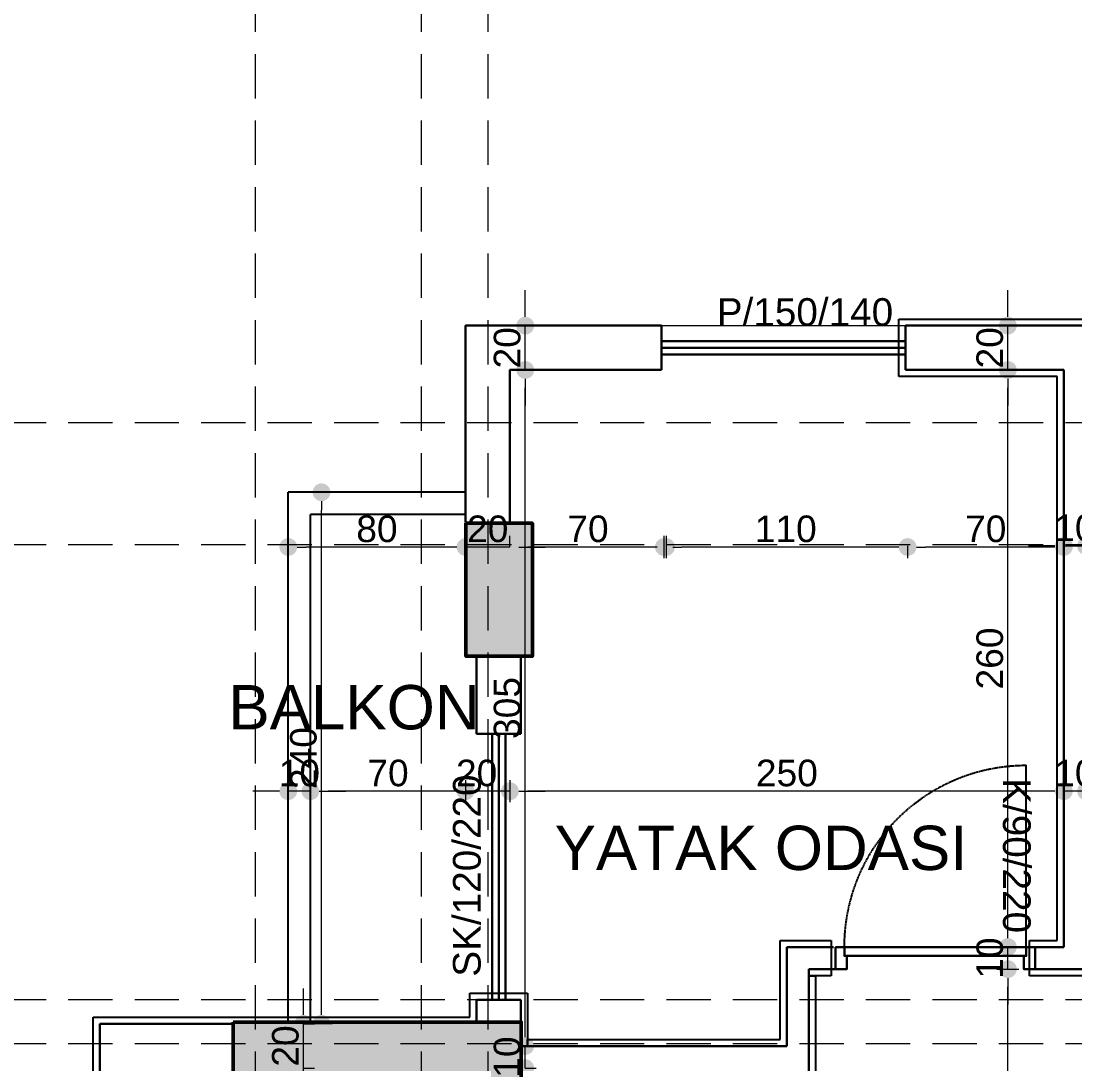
# Model space of a CAD drawing. Header units: millimetres. Extents: x 38129 to 72024, y -56282 to 16512.
# Drawn here: x 51147.9 to 51623.5, y -43539.3 to -43068.8 of the extents above; entities that cross this region are included whole.
import ezdxf

# ---------------------------------------------------------------- set-up
doc = ezdxf.new("R2010")
doc.units = ezdxf.units.MM
doc.linetypes.add('HIDDEN', pattern=[0.375, 0.25, -0.125])
for name, color, linetype, lineweight in [('AKS', 55, 'HIDDEN', 0), ('COLUMN4', 3, 'Continuous', 50), ('DIŞÖLÇÜ', 37, 'Continuous', 0), ('DUVAR', 255, 'Continuous', 30), ('KAPI', 4, 'Continuous', 30), ('mahal', 7, 'Continuous', 5), ('pencere', 195, 'Continuous', 30), ('pencere+KAPI', 1, 'Continuous', 0), ('TARAMA', 252, 'Continuous', 0), ('ölçü İÇ', 31, 'Continuous', 0)]:
    doc.layers.add(name, color=color, linetype=linetype, lineweight=lineweight)
for name, color, linetype in [('balkon', 171, 'Continuous'), ('HIDDEN', 1, 'HIDDEN'), ('sıva', 41, 'Continuous'), ('tefriş', 42, 'Continuous')]:
    doc.layers.add(name, color=color, linetype=linetype)
doc.styles.add('icdisolcu_yazi', font='arial.ttf')
doc.styles.get("Standard").update_dxf_attribs({"font": 'arial.ttf'})
doc.styles.add('style1', font='arial.ttf')
doc.dimstyles.new('İç Ölçü', dxfattribs={"dimtxt": 12, "dimasz": 8, "dimexe": 5, "dimexo": 0, "dimgap": 2, "dimtad": 1, "dimdec": 0, "dimzin": 12, "dimdsep": 46, "dimtxsty": 'icdisolcu_yazi', "dimblk": 'DOT', "dimcen": 8, "dimdle": 5, "dimclrd": 256, "dimclre": 256, "dimclrt": 7, "dimadec": 0, "dimazin": 3, "dimtfac": 1, "dimtdec": 0, "dimtix": 1, "dimtmove": 2, "dimatfit": 3, "dimldrblk": 'DOT', "dimfxl": 0, "dimtolj": 1, "dimtzin": 0, "dimlwd": -1, "dimlwe": -1, "dimarcsym": 0})

# ---------------------------------------------------------------- blocks, each defined once
blk = doc.blocks.new('_Dot')
at = {"color": 0, "lineweight": -2}
blk.add_line((-0.5, 0), (-1, 0), dxfattribs=at)
at = {"color": 0, "lineweight": 30, "const_width": 0.5}
blk.add_lwpolyline([(-0.25, 0, 1), (0.25, 0, 1)], format="xyb", close=True, dxfattribs=at)
blk = doc.blocks.new('*D1484')
at = {"layer": 'Defpoints', "color": 0, "lineweight": 120, "transparency": 16777216}
for p in [(51275.4, -43541.25), (51275.4, -43541.25), (51198.51, -43561.57)]:
    blk.add_point(p, dxfattribs=at)
at = {"layer": 'ölçü İÇ', "linetype": 'Continuous', "transparency": 16777216}
for p, q in [((51275.4, -43533.25), (51275.4, -43525.25)), ((51275.4, -43561.57), (51275.4, -43541.25)), ((51275.4, -43569.57), (51275.4, -43577.57))]:
    blk.add_line(p, q, dxfattribs=at)
at = {"layer": 'ölçü İÇ', "transparency": 16777216}
for p, q in [((51275.4, -43541.25), (51280.4, -43541.25)), ((51270.4, -43561.57), (51280.4, -43561.57))]:
    blk.add_line(p, q, dxfattribs=at)
at = {"layer": 'ölçü İÇ', "transparency": 16777216, "xscale": 8, "yscale": 8, "zscale": 8}
for p, rotation in [((51275.4, -43541.25), 270), ((51275.4, -43561.57), 90)]:
    blk.add_blockref('_Dot', p, dxfattribs=dict(at, rotation=rotation))
at = {"layer": 'ölçü İÇ', "color": 7, "transparency": 16777216, "insert": (51267.27, -43551.41), "char_height": 12, "attachment_point": 5, "rotation": 90, "style": 'icdisolcu_yazi'}
blk.add_mtext('\\A1;20', dxfattribs=at)
blk = doc.blocks.new('*D1485')
at = {"layer": 'Defpoints', "color": 0, "lineweight": 120, "transparency": 16777216}
for p in [(51275.4, -43521.25), (51275.4, -43521.25), (51275.4, -43541.25)]:
    blk.add_point(p, dxfattribs=at)
at = {"layer": 'ölçü İÇ', "linetype": 'Continuous', "transparency": 16777216}
for p, q in [((51275.4, -43513.25), (51275.4, -43505.25)), ((51275.4, -43541.25), (51275.4, -43521.25)), ((51275.4, -43549.25), (51275.4, -43557.25))]:
    blk.add_line(p, q, dxfattribs=at)
at = {"layer": 'ölçü İÇ', "transparency": 16777216}
for p, q in [((51275.4, -43521.25), (51280.4, -43521.25)), ((51275.4, -43541.25), (51280.4, -43541.25))]:
    blk.add_line(p, q, dxfattribs=at)
at = {"layer": 'ölçü İÇ', "transparency": 16777216, "xscale": 8, "yscale": 8, "zscale": 8}
for p, rotation in [((51275.4, -43521.25), 270), ((51275.4, -43541.25), 90)]:
    blk.add_blockref('_Dot', p, dxfattribs=dict(at, rotation=rotation))
at = {"layer": 'ölçü İÇ', "color": 7, "transparency": 16777216, "insert": (51267.27, -43531.25), "char_height": 12, "attachment_point": 5, "rotation": 90, "style": 'icdisolcu_yazi'}
blk.add_mtext('\\A1;20', dxfattribs=at)
blk = doc.blocks.new('*D1486')
at = {"layer": 'Defpoints', "color": 0, "lineweight": 120, "transparency": 16777216}
for p in [(51375.47, -43541.25), (51375.47, -43541.25), (51375.47, -43936.25)]:
    blk.add_point(p, dxfattribs=at)
at = {"layer": 'ölçü İÇ', "transparency": 16777216}
for p, q in [((51375.47, -43541.25), (51380.47, -43541.25)), ((51375.47, -43936.25), (51380.47, -43936.25))]:
    blk.add_line(p, q, dxfattribs=at)
at = {"layer": 'ölçü İÇ', "linetype": 'Continuous', "transparency": 16777216}
blk.add_line((51375.47, -43928.25), (51375.47, -43549.25), dxfattribs=at)
at = {"layer": 'ölçü İÇ', "transparency": 16777216, "xscale": 8, "yscale": 8, "zscale": 8}
for p, rotation in [((51375.47, -43541.25), 90), ((51375.47, -43936.25), 270)]:
    blk.add_blockref('_Dot', p, dxfattribs=dict(at, rotation=rotation))
at = {"layer": 'ölçü İÇ', "color": 7, "transparency": 16777216, "insert": (51367.34, -43738.75), "char_height": 12, "attachment_point": 5, "rotation": 90, "style": 'icdisolcu_yazi'}
blk.add_mtext('\\A1;395', dxfattribs=at)
blk = doc.blocks.new('*D1487')
at = {"layer": 'Defpoints', "color": 0, "lineweight": 120, "transparency": 16777216}
for p in [(51375.47, -43531.25), (51375.47, -43531.25), (51375.47, -43541.25)]:
    blk.add_point(p, dxfattribs=at)
at = {"layer": 'ölçü İÇ', "linetype": 'Continuous', "transparency": 16777216}
for p, q in [((51375.47, -43523.25), (51375.47, -43515.25)), ((51375.47, -43541.25), (51375.47, -43531.25)), ((51375.47, -43549.25), (51375.47, -43557.25))]:
    blk.add_line(p, q, dxfattribs=at)
at = {"layer": 'ölçü İÇ', "transparency": 16777216}
for p, q in [((51375.47, -43531.25), (51380.47, -43531.25)), ((51375.47, -43541.25), (51380.47, -43541.25))]:
    blk.add_line(p, q, dxfattribs=at)
at = {"layer": 'ölçü İÇ', "transparency": 16777216, "xscale": 8, "yscale": 8, "zscale": 8}
for p, rotation in [((51375.47, -43531.25), 270), ((51375.47, -43541.25), 90)]:
    blk.add_blockref('_Dot', p, dxfattribs=dict(at, rotation=rotation))
at = {"layer": 'ölçü İÇ', "color": 7, "transparency": 16777216, "insert": (51367.35, -43536.25), "char_height": 12, "attachment_point": 5, "rotation": 90, "style": 'icdisolcu_yazi'}
blk.add_mtext('\\A1;10', dxfattribs=at)
blk = doc.blocks.new('*D1719')
at = {"layer": 'Defpoints', "color": 0, "lineweight": 120, "transparency": 16777216}
for p in [(51593.28, -43206.25), (51593.28, -43206.25), (51593.28, -43226.25)]:
    blk.add_point(p, dxfattribs=at)
at = {"layer": 'ölçü İÇ', "linetype": 'Continuous', "transparency": 16777216}
for p, q in [((51593.28, -43198.25), (51593.28, -43190.25)), ((51593.28, -43226.25), (51593.28, -43206.25)), ((51593.28, -43234.25), (51593.28, -43242.25))]:
    blk.add_line(p, q, dxfattribs=at)
at = {"layer": 'ölçü İÇ', "transparency": 16777216}
for p, q in [((51593.28, -43206.25), (51598.28, -43206.25)), ((51593.28, -43226.25), (51598.28, -43226.25))]:
    blk.add_line(p, q, dxfattribs=at)
at = {"layer": 'ölçü İÇ', "transparency": 16777216, "xscale": 8, "yscale": 8, "zscale": 8}
for p, rotation in [((51593.28, -43206.25), 270), ((51593.28, -43226.25), 90)]:
    blk.add_blockref('_Dot', p, dxfattribs=dict(at, rotation=rotation))
at = {"layer": 'ölçü İÇ', "color": 7, "transparency": 16777216, "insert": (51585.15, -43216.25), "char_height": 12, "attachment_point": 5, "rotation": 90, "style": 'icdisolcu_yazi'}
blk.add_mtext('\\A1;20', dxfattribs=at)
blk = doc.blocks.new('*D1721')
at = {"layer": 'Defpoints', "color": 0, "lineweight": 120, "transparency": 16777216}
for p in [(51618.53, -43305.66), (51628.53, -43305.66), (51628.53, -43308.24)]:
    blk.add_point(p, dxfattribs=at)
at = {"layer": 'ölçü İÇ', "transparency": 16777216}
for p, q in [((51618.53, -43305.66), (51618.53, -43300.66)), ((51628.53, -43308.24), (51628.53, -43300.66))]:
    blk.add_line(p, q, dxfattribs=at)
at = {"layer": 'ölçü İÇ', "linetype": 'Continuous', "transparency": 16777216}
for p, q in [((51610.53, -43305.66), (51602.53, -43305.66)), ((51618.53, -43305.66), (51628.53, -43305.66)), ((51636.53, -43305.66), (51644.53, -43305.66))]:
    blk.add_line(p, q, dxfattribs=at)
at = {"layer": 'ölçü İÇ', "transparency": 16777216, "xscale": 8, "yscale": 8, "zscale": 8}
blk.add_blockref('_Dot', (51618.53, -43305.66), dxfattribs=at)
at = {"layer": 'ölçü İÇ', "transparency": 16777216, "xscale": 8, "yscale": 8, "zscale": 8, "rotation": 180}
blk.add_blockref('_Dot', (51628.53, -43305.66), dxfattribs=at)
at = {"layer": 'ölçü İÇ', "color": 7, "transparency": 16777216, "insert": (51623.53, -43297.53), "char_height": 12, "attachment_point": 5, "style": 'icdisolcu_yazi'}
blk.add_mtext('\\A1;10', dxfattribs=at)
blk = doc.blocks.new('*D1722')
at = {"layer": 'Defpoints', "color": 0, "lineweight": 120, "transparency": 16777216}
for p in [(51593.28, -43486.59), (51593.28, -43486.59), (51593.28, -43496.57)]:
    blk.add_point(p, dxfattribs=at)
at = {"layer": 'ölçü İÇ', "linetype": 'Continuous', "transparency": 16777216}
for p, q in [((51593.28, -43478.59), (51593.28, -43470.59)), ((51593.28, -43496.57), (51593.28, -43486.59)), ((51593.28, -43504.57), (51593.28, -43512.57))]:
    blk.add_line(p, q, dxfattribs=at)
at = {"layer": 'ölçü İÇ', "transparency": 16777216}
for p, q in [((51593.28, -43486.59), (51598.28, -43486.59)), ((51593.28, -43496.57), (51598.28, -43496.57))]:
    blk.add_line(p, q, dxfattribs=at)
at = {"layer": 'ölçü İÇ', "transparency": 16777216, "xscale": 8, "yscale": 8, "zscale": 8}
for p, rotation in [((51593.28, -43486.59), 270), ((51593.28, -43496.57), 90)]:
    blk.add_blockref('_Dot', p, dxfattribs=dict(at, rotation=rotation))
at = {"layer": 'ölçü İÇ', "color": 7, "transparency": 16777216, "insert": (51585.15, -43491.58), "char_height": 12, "attachment_point": 5, "rotation": 90, "style": 'icdisolcu_yazi'}
blk.add_mtext('\\A1;10', dxfattribs=at)
blk = doc.blocks.new('*D1723')
at = {"layer": 'Defpoints', "color": 0, "lineweight": 120, "transparency": 16777216}
for p in [(51593.28, -43226.25), (51593.28, -43226.25), (51593.28, -43486.59)]:
    blk.add_point(p, dxfattribs=at)
at = {"layer": 'ölçü İÇ', "transparency": 16777216}
for p, q in [((51593.28, -43226.25), (51598.28, -43226.25)), ((51593.28, -43486.59), (51598.28, -43486.59))]:
    blk.add_line(p, q, dxfattribs=at)
at = {"layer": 'ölçü İÇ', "linetype": 'Continuous', "transparency": 16777216}
blk.add_line((51593.28, -43478.59), (51593.28, -43234.25), dxfattribs=at)
at = {"layer": 'ölçü İÇ', "transparency": 16777216, "xscale": 8, "yscale": 8, "zscale": 8}
for p, rotation in [((51593.28, -43226.25), 90), ((51593.28, -43486.59), 270)]:
    blk.add_blockref('_Dot', p, dxfattribs=dict(at, rotation=rotation))
at = {"layer": 'ölçü İÇ', "color": 7, "transparency": 16777216, "insert": (51585.15, -43356.42), "char_height": 12, "attachment_point": 5, "rotation": 90, "style": 'icdisolcu_yazi'}
blk.add_mtext('\\A1;260', dxfattribs=at)
blk = doc.blocks.new('*D1724')
at = {"layer": 'Defpoints', "color": 0, "lineweight": 120, "transparency": 16777216}
for p in [(51268.53, -43416.28), (51268.53, -43416.28), (51278.53, -43416.28)]:
    blk.add_point(p, dxfattribs=at)
at = {"layer": 'ölçü İÇ', "transparency": 16777216}
for p, q in [((51268.53, -43416.28), (51268.53, -43411.28)), ((51278.53, -43416.28), (51278.53, -43411.28))]:
    blk.add_line(p, q, dxfattribs=at)
at = {"layer": 'ölçü İÇ', "linetype": 'Continuous', "transparency": 16777216}
for p, q in [((51260.53, -43416.28), (51252.53, -43416.28)), ((51278.53, -43416.28), (51268.53, -43416.28)), ((51286.53, -43416.28), (51294.53, -43416.28))]:
    blk.add_line(p, q, dxfattribs=at)
at = {"layer": 'ölçü İÇ', "transparency": 16777216, "xscale": 8, "yscale": 8, "zscale": 8}
blk.add_blockref('_Dot', (51268.53, -43416.28), dxfattribs=at)
at = {"layer": 'ölçü İÇ', "transparency": 16777216, "xscale": 8, "yscale": 8, "zscale": 8, "rotation": 180}
blk.add_blockref('_Dot', (51278.53, -43416.28), dxfattribs=at)
at = {"layer": 'ölçü İÇ', "color": 7, "transparency": 16777216, "insert": (51273.53, -43408.15), "char_height": 12, "attachment_point": 5, "style": 'icdisolcu_yazi'}
blk.add_mtext('\\A1;10', dxfattribs=at)
blk = doc.blocks.new('*U34')
for p, q in [((4, 0), (0, 0)), ((86, 0), (90, 0))]:
    blk.add_line(p, q)
blk.add_lwpolyline([(4, 0), (86, 0), (86, -4), (4, -4)], close=True)
for points in [[(0, -10), (5, -10), (5, -4)], [(90, -10), (85, -10), (85, -4)]]:
    blk.add_lwpolyline(points)
at = {"layer": 'DUVAR'}
for p, q in [((0, 0), (0, -10)), ((90, 0), (90, -10))]:
    blk.add_line(p, q, dxfattribs=at)
at = {"layer": 'HIDDEN'}
blk.add_line((4, 0), (4, 82), dxfattribs=at)
blk.add_arc((4, 0), 82, 360, 90, dxfattribs=at)
blk = doc.blocks.new('*D1725')
at = {"layer": 'Defpoints', "color": 0, "lineweight": 120, "transparency": 16777216}
for p in [(51375.47, -43206.25), (51375.47, -43206.25), (51375.47, -43226.25)]:
    blk.add_point(p, dxfattribs=at)
at = {"layer": 'ölçü İÇ', "linetype": 'Continuous', "transparency": 16777216}
for p, q in [((51375.47, -43198.25), (51375.47, -43190.25)), ((51375.47, -43226.25), (51375.47, -43206.25)), ((51375.47, -43234.25), (51375.47, -43242.25))]:
    blk.add_line(p, q, dxfattribs=at)
at = {"layer": 'ölçü İÇ', "transparency": 16777216}
for p, q in [((51375.47, -43206.25), (51380.47, -43206.25)), ((51375.47, -43226.25), (51380.47, -43226.25))]:
    blk.add_line(p, q, dxfattribs=at)
at = {"layer": 'ölçü İÇ', "transparency": 16777216, "xscale": 8, "yscale": 8, "zscale": 8}
for p, rotation in [((51375.47, -43206.25), 270), ((51375.47, -43226.25), 90)]:
    blk.add_blockref('_Dot', p, dxfattribs=dict(at, rotation=rotation))
at = {"layer": 'ölçü İÇ', "color": 7, "transparency": 16777216, "insert": (51367.35, -43216.25), "char_height": 12, "attachment_point": 5, "rotation": 90, "style": 'icdisolcu_yazi'}
blk.add_mtext('\\A1;20', dxfattribs=at)
blk = doc.blocks.new('*D1726')
at = {"layer": 'Defpoints', "color": 0, "lineweight": 120, "transparency": 16777216}
for p in [(51548.03, -43305.66), (51548.03, -43306.12), (51618.53, -43305.66)]:
    blk.add_point(p, dxfattribs=at)
at = {"layer": 'ölçü İÇ', "transparency": 16777216}
for p, q in [((51548.03, -43305.66), (51548.03, -43311.12)), ((51618.53, -43305.66), (51618.53, -43311.12))]:
    blk.add_line(p, q, dxfattribs=at)
at = {"layer": 'ölçü İÇ', "linetype": 'Continuous', "transparency": 16777216}
blk.add_line((51610.53, -43306.12), (51556.03, -43306.12), dxfattribs=at)
at = {"layer": 'ölçü İÇ', "transparency": 16777216, "xscale": 8, "yscale": 8, "zscale": 8, "rotation": 180}
blk.add_blockref('_Dot', (51548.03, -43306.12), dxfattribs=at)
at = {"layer": 'ölçü İÇ', "transparency": 16777216, "xscale": 8, "yscale": 8, "zscale": 8}
blk.add_blockref('_Dot', (51618.53, -43306.12), dxfattribs=at)
at = {"layer": 'ölçü İÇ', "color": 7, "transparency": 16777216, "insert": (51583.28, -43297.99), "char_height": 12, "attachment_point": 5, "style": 'icdisolcu_yazi'}
blk.add_mtext('\\A1;70', dxfattribs=at)
blk = doc.blocks.new('*D1727')
at = {"layer": 'Defpoints', "color": 0, "lineweight": 120, "transparency": 16777216}
for p in [(51438.03, -43226.25), (51438.03, -43306.12), (51548.03, -43305.66)]:
    blk.add_point(p, dxfattribs=at)
at = {"layer": 'ölçü İÇ', "transparency": 16777216}
for p, q in [((51438.03, -43301.12), (51438.03, -43311.12)), ((51548.03, -43305.66), (51548.03, -43311.12))]:
    blk.add_line(p, q, dxfattribs=at)
at = {"layer": 'ölçü İÇ', "linetype": 'Continuous', "transparency": 16777216}
blk.add_line((51540.03, -43306.12), (51446.03, -43306.12), dxfattribs=at)
at = {"layer": 'ölçü İÇ', "transparency": 16777216, "xscale": 8, "yscale": 8, "zscale": 8, "rotation": 180}
blk.add_blockref('_Dot', (51438.03, -43306.12), dxfattribs=at)
at = {"layer": 'ölçü İÇ', "transparency": 16777216, "xscale": 8, "yscale": 8, "zscale": 8}
blk.add_blockref('_Dot', (51548.03, -43306.12), dxfattribs=at)
at = {"layer": 'ölçü İÇ', "color": 7, "transparency": 16777216, "insert": (51493.03, -43297.99), "char_height": 12, "attachment_point": 5, "style": 'icdisolcu_yazi'}
blk.add_mtext('\\A1;110', dxfattribs=at)
blk = doc.blocks.new('*D1728')
at = {"layer": 'Defpoints', "color": 0, "lineweight": 120, "transparency": 16777216}
for p in [(51439.03, -43226.25), (51368.53, -43306.12), (51368.53, -43306.12)]:
    blk.add_point(p, dxfattribs=at)
at = {"layer": 'ölçü İÇ', "transparency": 16777216}
for p, q in [((51368.53, -43306.12), (51368.53, -43301.12)), ((51439.03, -43301.12), (51439.03, -43311.12))]:
    blk.add_line(p, q, dxfattribs=at)
at = {"layer": 'ölçü İÇ', "linetype": 'Continuous', "transparency": 16777216}
blk.add_line((51431.03, -43306.12), (51376.53, -43306.12), dxfattribs=at)
at = {"layer": 'ölçü İÇ', "transparency": 16777216, "xscale": 8, "yscale": 8, "zscale": 8, "rotation": 180}
blk.add_blockref('_Dot', (51368.53, -43306.12), dxfattribs=at)
at = {"layer": 'ölçü İÇ', "transparency": 16777216, "xscale": 8, "yscale": 8, "zscale": 8}
blk.add_blockref('_Dot', (51439.03, -43306.12), dxfattribs=at)
at = {"layer": 'ölçü İÇ', "color": 7, "transparency": 16777216, "insert": (51403.78, -43297.99), "char_height": 12, "attachment_point": 5, "style": 'icdisolcu_yazi'}
blk.add_mtext('\\A1;70', dxfattribs=at)
blk = doc.blocks.new('*D1729')
at = {"layer": 'Defpoints', "color": 0, "lineweight": 120, "transparency": 16777216}
for p in [(51348.53, -43306.12), (51348.53, -43306.12), (51368.53, -43306.12)]:
    blk.add_point(p, dxfattribs=at)
at = {"layer": 'ölçü İÇ', "transparency": 16777216}
for p, q in [((51348.53, -43306.12), (51348.53, -43301.12)), ((51368.53, -43306.12), (51368.53, -43301.12))]:
    blk.add_line(p, q, dxfattribs=at)
at = {"layer": 'ölçü İÇ', "linetype": 'Continuous', "transparency": 16777216}
for p, q in [((51340.53, -43306.12), (51332.53, -43306.12)), ((51368.53, -43306.12), (51348.53, -43306.12)), ((51376.53, -43306.12), (51384.53, -43306.12))]:
    blk.add_line(p, q, dxfattribs=at)
at = {"layer": 'ölçü İÇ', "transparency": 16777216, "xscale": 8, "yscale": 8, "zscale": 8}
blk.add_blockref('_Dot', (51348.53, -43306.12), dxfattribs=at)
at = {"layer": 'ölçü İÇ', "transparency": 16777216, "xscale": 8, "yscale": 8, "zscale": 8, "rotation": 180}
blk.add_blockref('_Dot', (51368.53, -43306.12), dxfattribs=at)
at = {"layer": 'ölçü İÇ', "color": 7, "transparency": 16777216, "insert": (51358.53, -43297.99), "char_height": 12, "attachment_point": 5, "style": 'icdisolcu_yazi'}
blk.add_mtext('\\A1;20', dxfattribs=at)
blk = doc.blocks.new('*D1730')
at = {"layer": 'Defpoints', "color": 0, "lineweight": 120, "transparency": 16777216}
for p in [(51268.53, -43306.12), (51268.53, -43306.12), (51348.53, -43306.12)]:
    blk.add_point(p, dxfattribs=at)
at = {"layer": 'ölçü İÇ', "transparency": 16777216}
for p, q in [((51268.53, -43306.12), (51268.53, -43301.12)), ((51348.53, -43306.12), (51348.53, -43301.12))]:
    blk.add_line(p, q, dxfattribs=at)
at = {"layer": 'ölçü İÇ', "linetype": 'Continuous', "transparency": 16777216}
blk.add_line((51340.53, -43306.12), (51276.53, -43306.12), dxfattribs=at)
at = {"layer": 'ölçü İÇ', "transparency": 16777216, "xscale": 8, "yscale": 8, "zscale": 8, "rotation": 180}
blk.add_blockref('_Dot', (51268.53, -43306.12), dxfattribs=at)
at = {"layer": 'ölçü İÇ', "transparency": 16777216, "xscale": 8, "yscale": 8, "zscale": 8}
blk.add_blockref('_Dot', (51348.53, -43306.12), dxfattribs=at)
at = {"layer": 'ölçü İÇ', "color": 7, "transparency": 16777216, "insert": (51308.53, -43297.99), "char_height": 12, "attachment_point": 5, "style": 'icdisolcu_yazi'}
blk.add_mtext('\\A1;80', dxfattribs=at)
blk = doc.blocks.new('*D1731')
at = {"layer": 'Defpoints', "color": 0, "lineweight": 120, "transparency": 16777216}
for p in [(51268.53, -43416.28), (51268.53, -43416.28), (51278.53, -43416.28)]:
    blk.add_point(p, dxfattribs=at)
at = {"layer": 'ölçü İÇ', "transparency": 16777216}
for p, q in [((51268.53, -43416.28), (51268.53, -43411.28)), ((51278.53, -43416.28), (51278.53, -43411.28))]:
    blk.add_line(p, q, dxfattribs=at)
at = {"layer": 'ölçü İÇ', "linetype": 'Continuous', "transparency": 16777216}
for p, q in [((51260.53, -43416.28), (51252.53, -43416.28)), ((51278.53, -43416.28), (51268.53, -43416.28)), ((51286.53, -43416.28), (51294.53, -43416.28))]:
    blk.add_line(p, q, dxfattribs=at)
at = {"layer": 'ölçü İÇ', "transparency": 16777216, "xscale": 8, "yscale": 8, "zscale": 8}
blk.add_blockref('_Dot', (51268.53, -43416.28), dxfattribs=at)
at = {"layer": 'ölçü İÇ', "transparency": 16777216, "xscale": 8, "yscale": 8, "zscale": 8, "rotation": 180}
blk.add_blockref('_Dot', (51278.53, -43416.28), dxfattribs=at)
at = {"layer": 'ölçü İÇ', "color": 7, "transparency": 16777216, "insert": (51273.53, -43408.15), "char_height": 12, "attachment_point": 5, "style": 'icdisolcu_yazi'}
blk.add_mtext('\\A1;10', dxfattribs=at)
blk = doc.blocks.new('*D1732')
at = {"layer": 'Defpoints', "color": 0, "lineweight": 120, "transparency": 16777216}
for p in [(51283.53, -43281.43), (51295.4, -43281.43), (51295.4, -43521.25)]:
    blk.add_point(p, dxfattribs=at)
at = {"layer": 'ölçü İÇ', "transparency": 16777216}
for p, q in [((51288.53, -43281.43), (51278.53, -43281.43)), ((51288.53, -43521.25), (51278.53, -43521.25))]:
    blk.add_line(p, q, dxfattribs=at)
at = {"layer": 'ölçü İÇ', "linetype": 'Continuous', "transparency": 16777216}
blk.add_line((51283.53, -43513.25), (51283.53, -43289.43), dxfattribs=at)
at = {"layer": 'ölçü İÇ', "transparency": 16777216, "xscale": 8, "yscale": 8, "zscale": 8}
for p, rotation in [((51283.53, -43281.43), 90), ((51283.53, -43521.25), 270)]:
    blk.add_blockref('_Dot', p, dxfattribs=dict(at, rotation=rotation))
at = {"layer": 'ölçü İÇ', "color": 7, "transparency": 16777216, "insert": (51275.4, -43401.34), "char_height": 12, "attachment_point": 5, "rotation": 90, "style": 'icdisolcu_yazi'}
blk.add_mtext('\\A1;240', dxfattribs=at)
blk = doc.blocks.new('*D1733')
at = {"layer": 'Defpoints', "color": 0, "lineweight": 120, "transparency": 16777216}
for p in [(51375.47, -43226.25), (51375.47, -43226.25), (51375.47, -43531.25)]:
    blk.add_point(p, dxfattribs=at)
at = {"layer": 'ölçü İÇ', "transparency": 16777216}
for p, q in [((51375.47, -43226.25), (51380.47, -43226.25)), ((51375.47, -43531.25), (51380.47, -43531.25))]:
    blk.add_line(p, q, dxfattribs=at)
at = {"layer": 'ölçü İÇ', "linetype": 'Continuous', "transparency": 16777216}
blk.add_line((51375.47, -43523.25), (51375.47, -43234.25), dxfattribs=at)
at = {"layer": 'ölçü İÇ', "transparency": 16777216, "xscale": 8, "yscale": 8, "zscale": 8}
for p, rotation in [((51375.47, -43226.25), 90), ((51375.47, -43531.25), 270)]:
    blk.add_blockref('_Dot', p, dxfattribs=dict(at, rotation=rotation))
at = {"layer": 'ölçü İÇ', "color": 7, "transparency": 16777216, "insert": (51367.34, -43378.75), "char_height": 12, "attachment_point": 5, "rotation": 90, "style": 'icdisolcu_yazi'}
blk.add_mtext('\\A1;305', dxfattribs=at)
blk = doc.blocks.new('*D1738')
at = {"layer": 'Defpoints', "color": 0, "lineweight": 120, "transparency": 16777216}
for p in [(51618.53, -43416.28), (51618.53, -43416.33), (51628.53, -43416.28)]:
    blk.add_point(p, dxfattribs=at)
at = {"layer": 'TARAMA', "transparency": 16777216}
for p, q in [((51618.53, -43416.33), (51618.53, -43411.28)), ((51628.53, -43416.28), (51628.53, -43411.28))]:
    blk.add_line(p, q, dxfattribs=at)
at = {"layer": 'TARAMA', "linetype": 'Continuous', "transparency": 16777216}
for p, q in [((51610.53, -43416.28), (51602.53, -43416.28)), ((51628.53, -43416.28), (51618.53, -43416.28)), ((51636.53, -43416.28), (51644.53, -43416.28))]:
    blk.add_line(p, q, dxfattribs=at)
at = {"layer": 'TARAMA', "transparency": 16777216, "xscale": 8, "yscale": 8, "zscale": 8}
blk.add_blockref('_Dot', (51618.53, -43416.28), dxfattribs=at)
at = {"layer": 'TARAMA', "transparency": 16777216, "xscale": 8, "yscale": 8, "zscale": 8, "rotation": 180}
blk.add_blockref('_Dot', (51628.53, -43416.28), dxfattribs=at)
at = {"layer": 'TARAMA', "color": 7, "transparency": 16777216, "insert": (51623.53, -43408.15), "char_height": 12, "attachment_point": 5, "style": 'icdisolcu_yazi'}
blk.add_mtext('\\A1;10', dxfattribs=at)
blk = doc.blocks.new('*D1739')
at = {"layer": 'Defpoints', "color": 0, "lineweight": 120, "transparency": 16777216}
for p in [(51368.53, -43390.37), (51368.53, -43416.28), (51618.53, -43416.33)]:
    blk.add_point(p, dxfattribs=at)
at = {"layer": 'TARAMA', "transparency": 16777216}
for p, q in [((51368.53, -43411.28), (51368.53, -43421.28)), ((51618.53, -43416.33), (51618.53, -43411.28))]:
    blk.add_line(p, q, dxfattribs=at)
at = {"layer": 'TARAMA', "linetype": 'Continuous', "transparency": 16777216}
blk.add_line((51610.53, -43416.28), (51376.53, -43416.28), dxfattribs=at)
at = {"layer": 'TARAMA', "transparency": 16777216, "xscale": 8, "yscale": 8, "zscale": 8, "rotation": 180}
blk.add_blockref('_Dot', (51368.53, -43416.28), dxfattribs=at)
at = {"layer": 'TARAMA', "transparency": 16777216, "xscale": 8, "yscale": 8, "zscale": 8}
blk.add_blockref('_Dot', (51618.53, -43416.28), dxfattribs=at)
at = {"layer": 'TARAMA', "color": 7, "transparency": 16777216, "insert": (51493.53, -43408.15), "char_height": 12, "attachment_point": 5, "style": 'icdisolcu_yazi'}
blk.add_mtext('\\A1;250', dxfattribs=at)
blk = doc.blocks.new('*D1740')
at = {"layer": 'Defpoints', "color": 0, "lineweight": 120, "transparency": 16777216}
for p in [(51348.53, -43388.68), (51368.53, -43390.37), (51348.53, -43416.28)]:
    blk.add_point(p, dxfattribs=at)
at = {"layer": 'TARAMA', "transparency": 16777216}
for p, q in [((51348.53, -43411.28), (51348.53, -43421.28)), ((51368.53, -43411.28), (51368.53, -43421.28))]:
    blk.add_line(p, q, dxfattribs=at)
at = {"layer": 'TARAMA', "linetype": 'Continuous', "transparency": 16777216}
for p, q in [((51340.53, -43416.28), (51332.53, -43416.28)), ((51368.53, -43416.28), (51348.53, -43416.28)), ((51376.53, -43416.28), (51384.53, -43416.28))]:
    blk.add_line(p, q, dxfattribs=at)
at = {"layer": 'TARAMA', "transparency": 16777216, "xscale": 8, "yscale": 8, "zscale": 8}
blk.add_blockref('_Dot', (51348.53, -43416.28), dxfattribs=at)
at = {"layer": 'TARAMA', "transparency": 16777216, "xscale": 8, "yscale": 8, "zscale": 8, "rotation": 180}
blk.add_blockref('_Dot', (51368.53, -43416.28), dxfattribs=at)
at = {"layer": 'TARAMA', "color": 7, "transparency": 16777216, "insert": (51353.53, -43408.15), "char_height": 12, "attachment_point": 5, "style": 'icdisolcu_yazi'}
blk.add_mtext('\\A1;20', dxfattribs=at)
blk = doc.blocks.new('*D1741')
at = {"layer": 'Defpoints', "color": 0, "lineweight": 120, "transparency": 16777216}
for p in [(51348.53, -43388.68), (51278.53, -43416.28), (51278.53, -43425.28)]:
    blk.add_point(p, dxfattribs=at)
at = {"layer": 'TARAMA', "transparency": 16777216}
for p, q in [((51278.53, -43421.28), (51278.53, -43411.28)), ((51348.53, -43411.28), (51348.53, -43421.28))]:
    blk.add_line(p, q, dxfattribs=at)
at = {"layer": 'TARAMA', "linetype": 'Continuous', "transparency": 16777216}
blk.add_line((51340.53, -43416.28), (51286.53, -43416.28), dxfattribs=at)
at = {"layer": 'TARAMA', "transparency": 16777216, "xscale": 8, "yscale": 8, "zscale": 8, "rotation": 180}
blk.add_blockref('_Dot', (51278.53, -43416.28), dxfattribs=at)
at = {"layer": 'TARAMA', "transparency": 16777216, "xscale": 8, "yscale": 8, "zscale": 8}
blk.add_blockref('_Dot', (51348.53, -43416.28), dxfattribs=at)
at = {"layer": 'TARAMA', "color": 7, "transparency": 16777216, "insert": (51313.53, -43408.15), "char_height": 12, "attachment_point": 5, "style": 'icdisolcu_yazi'}
blk.add_mtext('\\A1;70', dxfattribs=at)
blk = doc.blocks.new('*D1743')
at = {"layer": 'Defpoints', "color": 0, "lineweight": 120, "transparency": 16777216}
for p in [(51553.28, -43496.57), (51593.28, -43496.57), (51593.28, -43661.57)]:
    blk.add_point(p, dxfattribs=at)
at = {"layer": 'ölçü İÇ', "transparency": 16777216}
for p, q in [((51588.28, -43496.57), (51598.28, -43496.57)), ((51593.28, -43661.57), (51588.28, -43661.57))]:
    blk.add_line(p, q, dxfattribs=at)
at = {"layer": 'ölçü İÇ', "linetype": 'Continuous', "transparency": 16777216}
blk.add_line((51593.28, -43653.57), (51593.28, -43504.57), dxfattribs=at)
at = {"layer": 'ölçü İÇ', "transparency": 16777216, "xscale": 8, "yscale": 8, "zscale": 8}
for p, rotation in [((51593.28, -43496.57), 90), ((51593.28, -43661.57), 270)]:
    blk.add_blockref('_Dot', p, dxfattribs=dict(at, rotation=rotation))
at = {"layer": 'ölçü İÇ', "color": 7, "transparency": 16777216, "insert": (51585.15, -43579.07), "char_height": 12, "attachment_point": 5, "rotation": 90, "style": 'icdisolcu_yazi'}
blk.add_mtext('\\A1;165', dxfattribs=at)
blk = doc.blocks.new('wertertw')
at = {"layer": 'TARAMA', "lineweight": -3}
h = blk.add_hatch(dxfattribs=at)
h.set_pattern_fill('ANSI33', color=256, scale=2.5, style=0)
h.set_pattern_definition([(45, (-86643.698, -32547.66), (-11.2253202, 11.2253202), []), (45, (-86632.472, -32547.66), (-11.2253202, 11.2253202), [7.9375, -3.96875])])
h.paths.add_polyline_path([(-616.25, 351.94), (-616.25, -88.06), (-306.25, -88.06), (-306.25, -68.06), (-596.25, -68.06), (-596.25, 331.94), (-306.25, 331.94), (-306.25, 351.94)])
h.paths.add_polyline_path([(38.75, -338.06), (78.75, -338.06), (78.75, -378.06), (38.75, -378.06)])
h.paths.add_polyline_path([(-471.25, -318.06), (-441.25, -318.06), (-441.25, -378.06), (-471.25, -378.06)])
h.paths.add_polyline_path([(-961.25, -318.06), (-931.25, -318.06), (-931.25, -378.06), (-961.25, -378.06)])
h.paths.add_polyline_path([(343.75, -163.06), (413.75, -163.06), (413.75, -198.06), (343.75, -198.06)])
h.paths.add_polyline_path([(8.75, -163.06), (78.75, -163.06), (78.75, -198.06), (8.75, -198.06)])
h.paths.add_polyline_path([(-1036.25, -148.06), (-906.25, -148.06), (-906.25, -178.06), (-1036.25, -178.06)])
h.paths.add_polyline_path([(-976.25, 256.94), (-916.25, 256.94), (-916.25, 226.94), (-976.25, 226.94)])
h.paths.add_polyline_path([(343.75, 459.44), (413.75, 459.44), (413.75, 424.44), (343.75, 424.44)])
h.paths.add_polyline_path([(8.75, 459.44), (78.75, 459.44), (78.75, 424.44), (8.75, 424.44)])
h.paths.add_polyline_path([(-616.25, 531.94), (-306.25, 531.94), (-306.25, 511.94), (-616.25, 511.94)])
h.paths.add_polyline_path([(-976.25, 656.94), (-916.25, 656.94), (-916.25, 626.94), (-976.25, 626.94)])
h.paths.add_polyline_path([(-616.25, 971.94), (-306.25, 971.94), (-306.25, 951.94), (-616.25, 951.94)])
h.paths.add_polyline_path([(343.75, 1081.94), (413.75, 1081.94), (413.75, 1046.94), (343.75, 1046.94)])
h.paths.add_polyline_path([(8.75, 1081.94), (78.75, 1081.94), (78.75, 1046.94), (8.75, 1046.94)])
h.paths.add_polyline_path([(-1036.25, 1061.94), (-906.25, 1061.94), (-906.25, 1031.94), (-1036.25, 1031.94)])
h.paths.add_polyline_path([(-931.25, 1286.94), (-901.25, 1286.94), (-901.25, 1226.94), (-931.25, 1226.94)])
h.paths.add_polyline_path([(68.75, 1332.04), (108.75, 1332.04), (108.75, 1292.04), (68.75, 1292.04)])
h.paths.add_polyline_path([(-511.25, 1332.04), (-481.25, 1332.04), (-481.25, 1252.04), (-511.25, 1252.04)])
at = {"layer": 'COLUMN4', "color": 3}
for points in [[(-931.25, 1286.94), (-901.25, 1286.94), (-901.25, 1226.94), (-931.25, 1226.94)], [(-1036.25, 1061.94), (-906.25, 1061.94), (-906.25, 1031.94), (-1036.25, 1031.94)]]:
    blk.add_lwpolyline(points, close=True, dxfattribs=at)

msp = doc.modelspace()

# ---------------------------------------------------------------- linework, layer by layer
at = {"layer": 'AKS', "ltscale": 80}
for p, q in [((51253.53, -42903.74), (51253.53, -45280.38)), ((51328.53, -42903.74), (51328.53, -45280.38)), ((51358.53, -42903.74), (51358.53, -45280.38)), ((53019.21, -43250.11), (50939.02, -43250.11)), ((53019.21, -43305.11), (50939.02, -43305.11)), ((53019.21, -43510.41), (50939.02, -43510.41)), ((53019.21, -43530.25), (50939.02, -43530.25))]:
    msp.add_line(p, q, dxfattribs=at)
at = {"layer": 'balkon'}
for p, q in [((51348.53, -43281.43), (51268.53, -43281.43)), ((51268.53, -43521.25), (51268.53, -43281.43)), ((51348.53, -43291.43), (51278.53, -43291.43)), ((51278.53, -43521.25), (51278.53, -43291.43))]:
    msp.add_line(p, q, dxfattribs=at)
at = {"layer": 'DUVAR'}
for p, q in [((51437.03, -43226.25), (51437.03, -43206.25)), ((51547.03, -43226.25), (51547.03, -43206.25)), ((51618.54, -43486.59), (51618.54, -43226.25)), ((51353.53, -43355.43), (51353.53, -43390.37)), ((51373.53, -43355.43), (51373.53, -43390.37)), ((51373.53, -43390.37), (51353.53, -43390.37)), ((51493.52, -43486.59), (51493.52, -43531.25)), ((51493.52, -43486.59), (51514.53, -43486.59)), ((51601.53, -43486.59), (51618.53, -43486.59)), ((51503.52, -43496.57), (51503.52, -43551.57)), ((51503.52, -43496.57), (51515.53, -43496.57)), ((51600.53, -43496.57), (51688.53, -43496.57)), ((51353.53, -43510.37), (51353.53, -43520.43)), ((51373.53, -43510.37), (51353.53, -43510.37)), ((51373.53, -43510.37), (51373.53, -43520.43)), ((51243.53, -43521.25), (51183.52, -43521.26)), ((51183.52, -43521.26), (51183.52, -43561.57)), ((51373.53, -43528.25), (51373.53, -43531.25)), ((51373.67, -43531.25), (51493.52, -43531.25))]:
    msp.add_line(p, q, dxfattribs=at)
for points in [[(51437.03, -43206.25), (51348.53, -43206.25), (51348.53, -43295.11)], [(51618.53, -43206.25), (51547.03, -43206.25)], [(51763.33, -43206.25), (51618.54, -43206.25)], [(51437.03, -43226.25), (51368.53, -43226.25), (51368.53, -43295.11)], [(51618.53, -43226.25), (51547.03, -43226.25)]]:
    msp.add_lwpolyline(points, dxfattribs=at)
at = {"layer": 'pencere'}
for p, q in [((51437.03, -43213.25), (51547.03, -43213.25)), ((51437.03, -43216.25), (51547.03, -43216.25)), ((51437.03, -43219.25), (51547.03, -43219.25)), ((51360.53, -43390.37), (51360.53, -43510.37)), ((51363.53, -43390.37), (51363.53, -43510.37)), ((51366.53, -43390.37), (51366.53, -43510.37))]:
    msp.add_line(p, q, dxfattribs=at)
at = {"layer": 'sıva'}
for p, q in [((51544.03, -43229.25), (51544.03, -43203.25)), ((51544.03, -43203.25), (51615.53, -43203.25)), ((51615.54, -43203.25), (51760.33, -43203.25)), ((51615.53, -43229.25), (51544.03, -43229.25)), ((51615.54, -43483.59), (51615.54, -43229.25)), ((51490.52, -43486.59), (51490.52, -43483.59)), ((51490.52, -43483.59), (51510.53, -43483.59)), ((51490.52, -43528.25), (51490.52, -43486.59)), ((51510.53, -43483.59), (51513.53, -43483.59)), ((51513.53, -43483.59), (51513.53, -43496.59)), ((51602.97, -43499.57), (51602.97, -43483.59)), ((51602.97, -43483.59), (51615.53, -43483.59)), ((51513.53, -43496.59), (51513.53, -43499.59)), ((51513.53, -43499.59), (51503.52, -43499.59)), ((51503.52, -43499.59), (51506.52, -43499.59)), ((51506.52, -43499.59), (51506.52, -43551.57)), ((51686.53, -43499.57), (51602.97, -43499.57)), ((51350.53, -43510.41), (51350.53, -43507.41)), ((51350.53, -43507.41), (51368.53, -43507.41)), ((51350.53, -43518.25), (51350.53, -43510.41)), ((51368.53, -43507.41), (51376.53, -43507.41)), ((51376.53, -43507.41), (51376.53, -43531.25)), ((51180.52, -43518.26), (51315.53, -43518.25)), ((51180.52, -43564.57), (51180.52, -43518.26)), ((51315.53, -43518.25), (51315.53, -43518.25)), ((51315.53, -43518.25), (51350.53, -43518.25)), ((51341.53, -43518.25), (51341.53, -43518.25)), ((51376.53, -43531.25), (51376.53, -43528.25)), ((51376.53, -43528.25), (51490.52, -43528.25))]:
    msp.add_line(p, q, dxfattribs=at)
at = {"layer": 'tefriş', "color": 3, "lineweight": 15}
msp.add_lwpolyline([(51183.52, -44759.6), (51183.52, -43521.26), (51243.53, -43521.25), (51243.53, -43520.43), (51268.53, -43520.43), (51268.53, -43281.43), (51348.53, -43281.43), (51348.53, -43206.25), (51763.33, -43206.25), (51763.33, -43115.42), (52013.09, -43115.42), (52013.09, -43105.4), (52498.53, -43105.4), (52498.53, -43500.41), (52622.03, -43500.41), (52623.67, -43500.41), (52623.67, -43500.43), (52803.5, -43500.43), (52803.5, -43850.43), (52828.63, -43850.43), (52828.63, -44430.43), (52803.5, -44430.43), (52803.5, -44780.44)], dxfattribs=at)

# ---------------------------------------------------------------- block references
at = {"layer": 'DIŞÖLÇÜ'}
msp.add_blockref('wertertw', (52279.92, -44582.37), dxfattribs=at)
at = {"layer": 'KAPI', "xscale": -1}
msp.add_blockref('*U34', (51605.53, -43486.59), dxfattribs=at)

# ---------------------------------------------------------------- texts
at = {"layer": 'mahal', "char_height": 20, "attachment_point": 7}
for s, width, insert in [('BALKON', 275.1074, (51241.51, -43388.68)), ('YATAK ODASI', 250.3432, (51388.74, -43452.14))]:
    msp.add_mtext_dynamic_manual_height_columns(s, width=width, gutter_width=12.5, heights=[0], dxfattribs=dict(at, insert=insert))
at = {"layer": 'pencere+KAPI', "char_height": 12.5, "width": 27.0954, "attachment_point": 9, "style": 'style1'}
for s, insert, rotation in [('P/150/140', (51541.5, -43206.53), 0), ('SK/120/220', (51355.53, -43408.74), 90), ('K/90/220', (51590.89, -43480.31), 270)]:
    msp.add_mtext(s, dxfattribs=dict(at, insert=insert, rotation=rotation))

# ---------------------------------------------------------------- dimensions: what is measured, and where the dimension line sits
at = {"layer": 'TARAMA'}
for base, p1, p2, picture, middle in [((51278.53, -43416.28), (51348.53, -43388.68), (51278.53, -43425.28), '*D1741', (51313.53, -43408.15)), ((51368.53, -43416.28), (51618.53, -43416.33), (51368.53, -43390.37), '*D1739', (51493.53, -43408.15)), ((51618.53, -43416.28), (51628.53, -43416.28), (51618.53, -43416.33), '*D1738', (51623.53, -43408.15))]:
    dim = msp.add_linear_dim(base=base, p1=p1, p2=p2, dimstyle='İç Ölçü', dxfattribs=at)
    dim.commit()
    dim.dimension.update_dxf_attribs({"geometry": picture, "text_midpoint": middle})
dim = msp.add_linear_dim(base=(51348.53, -43416.28), p1=(51368.53, -43390.37), p2=(51348.53, -43388.68), dimstyle='İç Ölçü', dxfattribs=at)
dim.commit()
dim.dimension.update_dxf_attribs({"geometry": '*D1740', "text_midpoint": (51353.53, -43408.15), "dimtype": 160})
at = {"layer": 'ölçü İÇ'}
for base, p1, p2, angle, picture, middle in [((51375.47, -43206.25), (51375.47, -43226.25), (51375.47, -43206.25), 90, '*D1725', (51367.35, -43216.25)), ((51593.28, -43206.25), (51593.28, -43226.25), (51593.28, -43206.25), 270, '*D1719', (51585.15, -43216.25)), ((51375.47, -43226.25), (51375.47, -43531.25), (51375.47, -43226.25), 90, '*D1733', (51367.34, -43378.75)), ((51593.28, -43226.25), (51593.28, -43486.59), (51593.28, -43226.25), 90, '*D1723', (51585.15, -43356.42)), ((51283.53, -43281.43), (51295.4, -43521.25), (51295.4, -43281.43), 90, '*D1732', (51275.4, -43401.34)), ((51593.28, -43486.59), (51593.28, -43496.57), (51593.28, -43486.59), 90, '*D1722', (51585.15, -43491.58)), ((51593.28, -43496.57), (51593.28, -43661.57), (51553.28, -43496.57), 270, '*D1743', (51585.15, -43579.07)), ((51275.4, -43521.25), (51275.4, -43541.25), (51275.4, -43521.25), 270, '*D1485', (51267.27, -43531.25)), ((51375.47, -43531.25), (51375.47, -43541.25), (51375.47, -43531.25), 270, '*D1487', (51367.35, -43536.25)), ((51275.4, -43541.25), (51198.51, -43561.57), (51275.4, -43541.25), 270, '*D1484', (51267.27, -43551.41)), ((51375.47, -43541.25), (51375.47, -43936.25), (51375.47, -43541.25), 270, '*D1486', (51367.34, -43738.75))]:
    dim = msp.add_linear_dim(base=base, p1=p1, p2=p2, angle=angle, dimstyle='İç Ölçü', dxfattribs=at)
    dim.commit()
    dim.dimension.update_dxf_attribs({"geometry": picture, "text_midpoint": middle})
for base, p1, p2, picture, middle in [((51368.5313, -43306.1168), (51439.0294, -43226.2523), (51368.5313, -43306.1168), '*D1728', (51403.7803, -43297.99)), ((51438.03, -43306.12), (51548.03, -43305.66), (51438.03, -43226.25), '*D1727', (51493.03, -43297.99)), ((51268.53, -43306.12), (51348.53, -43306.12), (51268.53, -43306.12), '*D1730', (51308.53, -43297.99)), ((51348.53, -43306.12), (51368.53, -43306.12), (51348.53, -43306.12), '*D1729', (51358.53, -43297.99)), ((51548.0294, -43306.1168), (51618.5274, -43305.6575), (51548.0294, -43305.6575), '*D1726', (51583.2784, -43297.99)), ((51628.53, -43305.66), (51618.53, -43305.66), (51628.53, -43308.24), '*D1721', (51623.53, -43297.53)), ((51268.53, -43416.28), (51278.53, -43416.28), (51268.53, -43416.28), '*D1724', (51273.53, -43408.15)), ((51268.53, -43416.28), (51278.53, -43416.28), (51268.53, -43416.28), '*D1731', (51273.53, -43408.15))]:
    dim = msp.add_linear_dim(base=base, p1=p1, p2=p2, dimstyle='İç Ölçü', dxfattribs=at)
    dim.commit()
    dim.dimension.update_dxf_attribs({"geometry": picture, "text_midpoint": middle})

doc.saveas('drawing.dxf')
